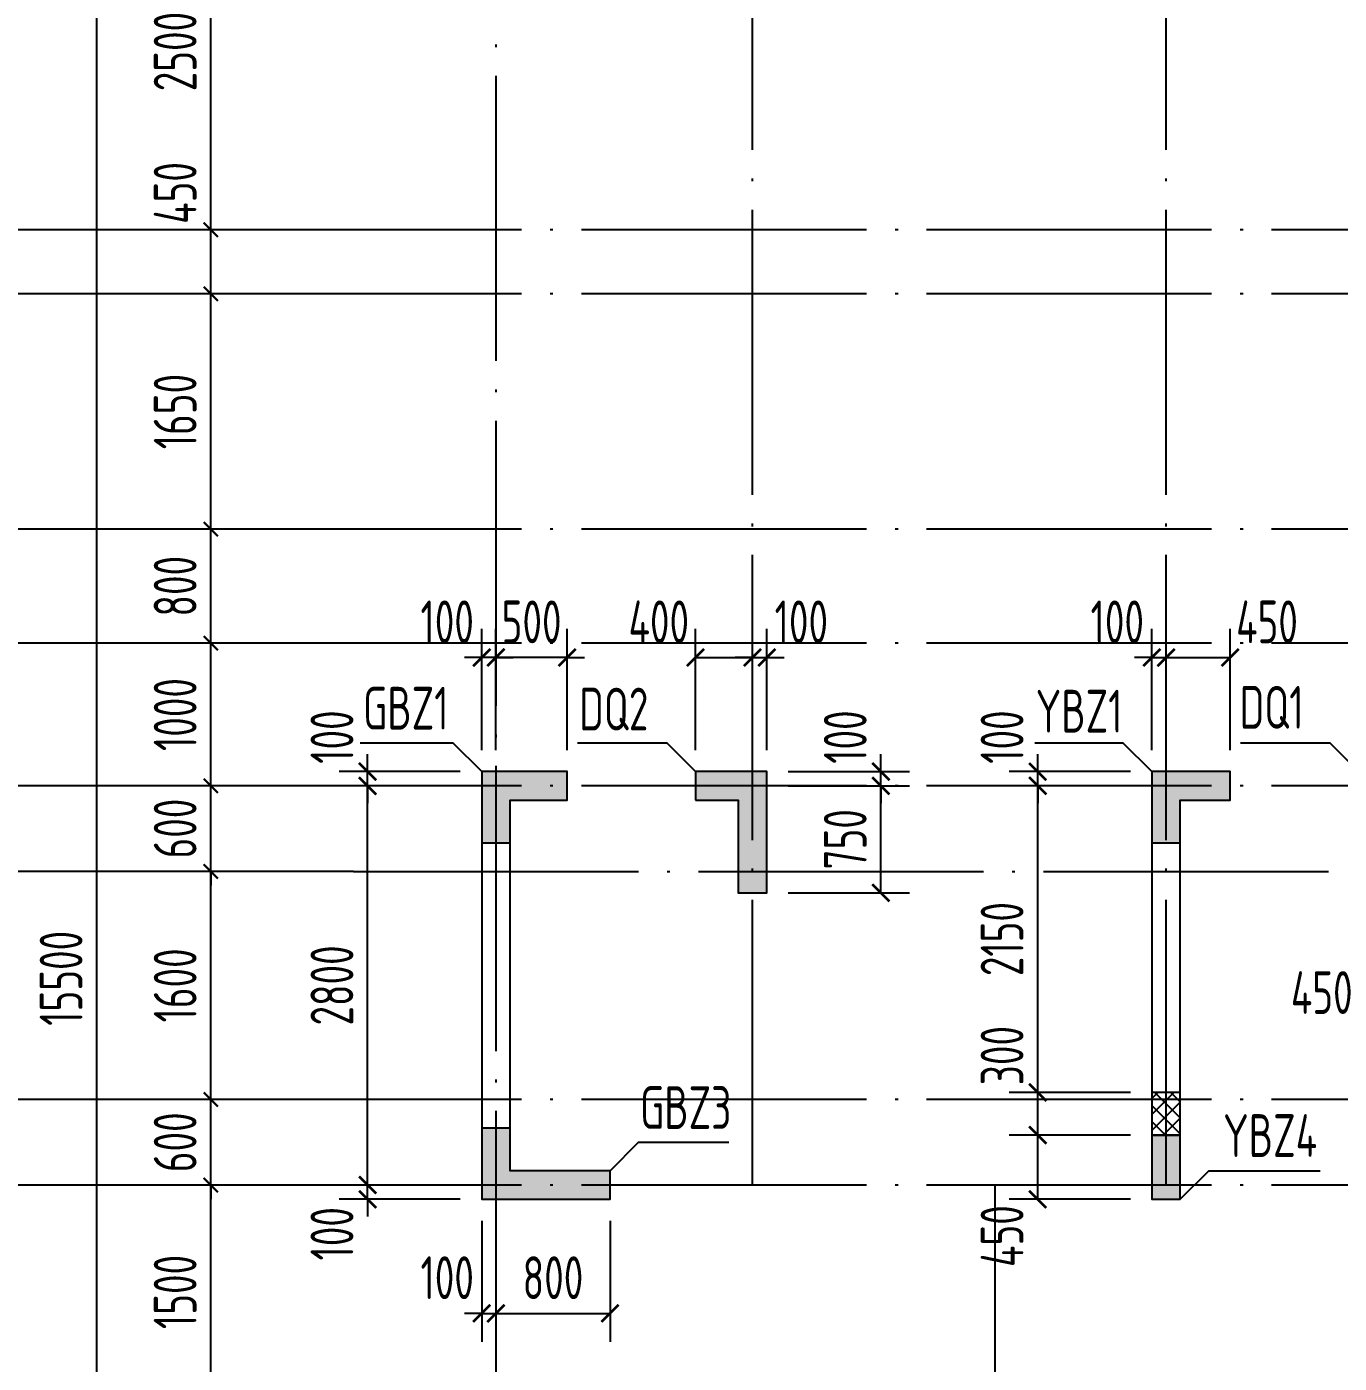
# Model space of a CAD drawing. Extents: x -1058961 to 23600, y -449123 to 2751847.
# Drawn here: x -448252 to -439046, y -44479 to -35105 of the extents above; entities that cross this region are included whole.
import ezdxf
from ezdxf.enums import TextEntityAlignment as Align

# ---------------------------------------------------------------- set-up
doc = ezdxf.new("R2010")
doc.units = 0
doc.header["$LTSCALE"] = 1000
doc.linetypes.add('DOTE', pattern=[2.42, 2, -0.2, 0.02, -0.2])
doc.layers.get('0').update_dxf_attribs({"linetype": 'CONTINUOUS'})
doc.layers.get('DEFPOINTS').update_dxf_attribs({"linetype": 'CONTINUOUS'})
for name, color, linetype in [('0z-约束构件', 1, 'CONTINUOUS'), ('A-AXIS', 1, 'CONTINUOUS'), ('A-DOTE', 10, 'DOTE'), ('S-Q墙实线', 6, 'CONTINUOUS'), ('S-Q墙标注', 3, 'CONTINUOUS'), ('S-X详图填充', 252, 'CONTINUOUS'), ('S-X详图实线', 4, 'CONTINUOUS'), ('S-Y一般标注', 3, 'CONTINUOUS'), ('S-Z柱编号', 6, 'CONTINUOUS')]:
    doc.layers.add(name, color=color, linetype=linetype)
doc.layers.add('配箍校核', color=34, linetype='CONTINUOUS', plot=False)
doc.styles.add('TSSD_DIMENSION', font='Tssdeng.shx', dxfattribs={"width": 0.7, "bigfont": 'tssdchn.shx'})
doc.styles.add('TSSD_REIN', font='tssdeng.shx', dxfattribs={"width": 0.7, "height": 300, "bigfont": 'tssdchn.shx'})
doc.styles.add('结构文字', font='zstxt.shx', dxfattribs={"width": 0.7, "bigfont": 'zshz.shx'})
doc.dimstyles.new('STRUCK', dxfattribs={"dimtxt": 400, "dimasz": 121, "dimexe": 200, "dimexo": 150, "dimgap": 115, "dimtad": 1, "dimdec": 0, "dimdsep": 46, "dimtxsty": '结构文字', "dimblk": 'ARCHTICK', "dimcen": 400, "dimclrd": 3, "dimclre": 3, "dimclrt": 7, "dimadec": 0, "dimazin": 0, "dimtfac": 1, "dimtdec": 0, "dimtix": 1, "dimtmove": 2, "dimatfit": 3, "dimldrblk": '_DIMX', "dimfxl": 0, "dimtolj": 1, "dimtzin": 0, "dimarcsym": 0})
doc.dimstyles.new('TSSD_100_100', dxfattribs={"dimtxt": 300, "dimasz": 100, "dimexe": 100, "dimexo": 250, "dimgap": 100, "dimtad": 1, "dimdec": 0, "dimzin": 0, "dimdsep": 46, "dimtxsty": 'TSSD_DIMENSION', "dimblk": 'ARCHTICK', "dimcen": 0, "dimdle": 100, "dimclrt": 7, "dimadec": 0, "dimazin": 0, "dimtfac": 1, "dimtdec": 0, "dimtix": 1, "dimtmove": 2, "dimatfit": 3, "dimldrblk": 'ARCHTICK', "dimfxl": 0, "dimtolj": 1, "dimtzin": 0, "dimarcsym": 0})

# ---------------------------------------------------------------- blocks, each defined once
blk = doc.blocks.new('_ArchTick')
at = {"color": 0, "linetype": 'ByBlock', "const_width": 0.15}
blk.add_lwpolyline([(-0.5, -0.5), (0.5, 0.5)], dxfattribs=at)
blk = doc.blocks.new('*D3149')
at = {"layer": 'DEFPOINTS', "color": 0}
for p in [(2600, 10900), (3600, 10900), (3600, 9400)]:
    blk.add_point(p, dxfattribs=at)
at = {"layer": 'S-Y一般标注', "color": 0, "lineweight": -2}
for p, q in [((2600, 9300), (2600, 11000)), ((3350, 10900), (2500, 10900)), ((3350, 9400), (2500, 9400))]:
    blk.add_line(p, q, dxfattribs=at)
at = {"layer": 'S-Y一般标注', "color": 0, "lineweight": -2, "xscale": 100, "yscale": 100, "zscale": 100}
for p, rotation in [((2600, 10900), 90), ((2600, 9400), 270)]:
    blk.add_blockref('_ArchTick', p, dxfattribs=dict(at, rotation=rotation))
at = {"layer": 'S-Y一般标注', "color": 7, "insert": (2350, 10150), "char_height": 300, "attachment_point": 5, "rotation": 90, "style": 'TSSD_DIMENSION'}
blk.add_mtext('\\A1;1500', dxfattribs=at)
blk = doc.blocks.new('*D3150')
at = {"layer": 'DEFPOINTS', "color": 0}
for p in [(2600, 11500), (3600, 11500), (3600, 10900)]:
    blk.add_point(p, dxfattribs=at)
at = {"layer": 'S-Y一般标注', "color": 0, "lineweight": -2}
for p, q in [((2600, 11500), (2600, 11600)), ((3350, 11500), (2500, 11500)), ((2600, 10900), (2600, 11500)), ((3350, 10900), (2500, 10900)), ((2600, 10900), (2600, 10800))]:
    blk.add_line(p, q, dxfattribs=at)
at = {"layer": 'S-Y一般标注', "color": 0, "lineweight": -2, "xscale": 100, "yscale": 100, "zscale": 100}
for p, rotation in [((2600, 11500), 270), ((2600, 10900), 90)]:
    blk.add_blockref('_ArchTick', p, dxfattribs=dict(at, rotation=rotation))
at = {"layer": 'S-Y一般标注', "color": 7, "insert": (2350, 11200), "char_height": 300, "attachment_point": 5, "rotation": 90, "style": 'TSSD_DIMENSION'}
blk.add_mtext('\\A1;600', dxfattribs=at)
blk = doc.blocks.new('*D3151')
at = {"layer": 'DEFPOINTS', "color": 0}
for p in [(2600, 13100.3), (3600, 13100.3), (3600, 11500)]:
    blk.add_point(p, dxfattribs=at)
at = {"layer": 'S-Y一般标注', "color": 0, "lineweight": -2}
for p, q in [((2600, 11400), (2600, 13200.3)), ((3350, 13100.3), (2500, 13100.3)), ((3350, 11500), (2500, 11500))]:
    blk.add_line(p, q, dxfattribs=at)
at = {"layer": 'S-Y一般标注', "color": 0, "lineweight": -2, "xscale": 100, "yscale": 100, "zscale": 100}
for p, rotation in [((2600, 13100.3), 90), ((2600, 11500), 270)]:
    blk.add_blockref('_ArchTick', p, dxfattribs=dict(at, rotation=rotation))
at = {"layer": 'S-Y一般标注', "color": 7, "insert": (2350, 12300.2), "char_height": 300, "attachment_point": 5, "rotation": 90, "style": 'TSSD_DIMENSION'}
blk.add_mtext('\\A1;1600', dxfattribs=at)
blk = doc.blocks.new('*D3152')
at = {"layer": 'DEFPOINTS', "color": 0}
for p in [(2600, 13700), (3600, 13700), (3600, 13100.3)]:
    blk.add_point(p, dxfattribs=at)
at = {"layer": 'S-Y一般标注', "color": 0, "lineweight": -2}
for p, q in [((2600, 13700), (2600, 13800)), ((3350, 13700), (2500, 13700)), ((2600, 13100.3), (2600, 13700)), ((3350, 13100.3), (2500, 13100.3)), ((2600, 13100.3), (2600, 13000.3))]:
    blk.add_line(p, q, dxfattribs=at)
at = {"layer": 'S-Y一般标注', "color": 0, "lineweight": -2, "xscale": 100, "yscale": 100, "zscale": 100}
for p, rotation in [((2600, 13700), 270), ((2600, 13100.3), 90)]:
    blk.add_blockref('_ArchTick', p, dxfattribs=dict(at, rotation=rotation))
at = {"layer": 'S-Y一般标注', "color": 7, "insert": (2350, 13400.2), "char_height": 300, "attachment_point": 5, "rotation": 90, "style": 'TSSD_DIMENSION'}
blk.add_mtext('\\A1;600', dxfattribs=at)
blk = doc.blocks.new('*D3153')
at = {"layer": 'DEFPOINTS', "color": 0}
for p in [(2600, 14700), (3600, 14700), (3600, 13700)]:
    blk.add_point(p, dxfattribs=at)
at = {"layer": 'S-Y一般标注', "color": 0, "lineweight": -2}
for p, q in [((2600, 13600), (2600, 14800)), ((3350, 14700), (2500, 14700)), ((3350, 13700), (2500, 13700))]:
    blk.add_line(p, q, dxfattribs=at)
at = {"layer": 'S-Y一般标注', "color": 0, "lineweight": -2, "xscale": 100, "yscale": 100, "zscale": 100}
for p, rotation in [((2600, 14700), 90), ((2600, 13700), 270)]:
    blk.add_blockref('_ArchTick', p, dxfattribs=dict(at, rotation=rotation))
at = {"layer": 'S-Y一般标注', "color": 7, "insert": (2350, 14200), "char_height": 300, "attachment_point": 5, "rotation": 90, "style": 'TSSD_DIMENSION'}
blk.add_mtext('\\A1;1000', dxfattribs=at)
blk = doc.blocks.new('*D3154')
at = {"layer": 'DEFPOINTS', "color": 0}
for p in [(1800, 20100), (3600, 20100), (3600, 4600)]:
    blk.add_point(p, dxfattribs=at)
at = {"layer": 'S-Y一般标注', "color": 0, "lineweight": -2}
for p, q in [((1800, 4500), (1800, 20200)), ((3350, 20100), (1700, 20100)), ((3350, 4600), (1700, 4600))]:
    blk.add_line(p, q, dxfattribs=at)
at = {"layer": 'S-Y一般标注', "color": 0, "lineweight": -2, "xscale": 100, "yscale": 100, "zscale": 100}
for p, rotation in [((1800, 20100), 90), ((1800, 4600), 270)]:
    blk.add_blockref('_ArchTick', p, dxfattribs=dict(at, rotation=rotation))
at = {"layer": 'S-Y一般标注', "color": 7, "insert": (1550, 12350), "char_height": 300, "attachment_point": 5, "rotation": 90, "style": 'TSSD_DIMENSION'}
blk.add_mtext('\\A1;15500', dxfattribs=at)
blk = doc.blocks.new('*D3155')
at = {"layer": 'DEFPOINTS', "color": 0}
for p in [(2600, 15500), (3600, 15500), (3600, 14700)]:
    blk.add_point(p, dxfattribs=at)
at = {"layer": 'S-Y一般标注', "color": 0, "lineweight": -2}
for p, q in [((2600, 14600), (2600, 15600)), ((3350, 15500), (2500, 15500)), ((3350, 14700), (2500, 14700))]:
    blk.add_line(p, q, dxfattribs=at)
at = {"layer": 'S-Y一般标注', "color": 0, "lineweight": -2, "xscale": 100, "yscale": 100, "zscale": 100}
for p, rotation in [((2600, 15500), 90), ((2600, 14700), 270)]:
    blk.add_blockref('_ArchTick', p, dxfattribs=dict(at, rotation=rotation))
at = {"layer": 'S-Y一般标注', "color": 7, "insert": (2350, 15100), "char_height": 300, "attachment_point": 5, "rotation": 90, "style": 'TSSD_DIMENSION'}
blk.add_mtext('\\A1;800', dxfattribs=at)
blk = doc.blocks.new('*D3156')
at = {"layer": 'DEFPOINTS', "color": 0}
for p in [(2600, 17600), (3600, 17600), (3600, 17150)]:
    blk.add_point(p, dxfattribs=at)
at = {"layer": 'S-Y一般标注', "color": 0, "lineweight": -2}
for p, q in [((2600, 17050), (2600, 17700)), ((3350, 17600), (2500, 17600)), ((3350, 17150), (2500, 17150))]:
    blk.add_line(p, q, dxfattribs=at)
at = {"layer": 'S-Y一般标注', "color": 0, "lineweight": -2, "xscale": 100, "yscale": 100, "zscale": 100}
for p, rotation in [((2600, 17600), 90), ((2600, 17150), 270)]:
    blk.add_blockref('_ArchTick', p, dxfattribs=dict(at, rotation=rotation))
at = {"layer": 'S-Y一般标注', "color": 7, "insert": (2350, 17858.1), "char_height": 300, "attachment_point": 5, "rotation": 90, "style": 'TSSD_DIMENSION'}
blk.add_mtext('\\A1;450', dxfattribs=at)
blk = doc.blocks.new('*D3157')
at = {"layer": 'DEFPOINTS', "color": 0}
for p in [(2600, 20100), (3600, 20100), (3600, 17600)]:
    blk.add_point(p, dxfattribs=at)
at = {"layer": 'S-Y一般标注', "color": 0, "lineweight": -2}
for p, q in [((2600, 17500), (2600, 20200)), ((3350, 20100), (2500, 20100)), ((3350, 17600), (2500, 17600))]:
    blk.add_line(p, q, dxfattribs=at)
at = {"layer": 'S-Y一般标注', "color": 0, "lineweight": -2, "xscale": 100, "yscale": 100, "zscale": 100}
for p, rotation in [((2600, 20100), 90), ((2600, 17600), 270)]:
    blk.add_blockref('_ArchTick', p, dxfattribs=dict(at, rotation=rotation))
at = {"layer": 'S-Y一般标注', "color": 7, "insert": (2350, 18850), "char_height": 300, "attachment_point": 5, "rotation": 90, "style": 'TSSD_DIMENSION'}
blk.add_mtext('\\A1;2500', dxfattribs=at)
blk = doc.blocks.new('*D3194')
at = {"layer": 'DEFPOINTS', "color": 0}
for p in [(2600, 17150), (3600, 17150), (3600, 15500)]:
    blk.add_point(p, dxfattribs=at)
at = {"layer": 'S-Y一般标注', "color": 0, "lineweight": -2}
for p, q in [((2600, 15400), (2600, 17250)), ((3350, 17150), (2500, 17150)), ((3350, 15500), (2500, 15500))]:
    blk.add_line(p, q, dxfattribs=at)
at = {"layer": 'S-Y一般标注', "color": 0, "lineweight": -2, "xscale": 100, "yscale": 100, "zscale": 100}
for p, rotation in [((2600, 17150), 90), ((2600, 15500), 270)]:
    blk.add_blockref('_ArchTick', p, dxfattribs=dict(at, rotation=rotation))
at = {"layer": 'S-Y一般标注', "color": 7, "insert": (2350, 16325), "char_height": 300, "attachment_point": 5, "rotation": 90, "style": 'TSSD_DIMENSION'}
blk.add_mtext('\\A1;1650', dxfattribs=at)
blk = doc.blocks.new('20210730.00595579')
at = {"layer": '0z-约束构件'}
h = blk.add_hatch(dxfattribs=at)
h.set_pattern_fill('ANSI37', color=256, scale=25, style=0)
h.set_pattern_definition([(45, (86194.76, -600656.97), (-56.126601, 56.126601), []), (135, (86194.76, -600656.97), (-56.126601, -56.126601), [])])
h.paths.add_polyline_path([(-29935.3, -181459.2), (-29935.3, -181159.2), (-29735.3, -181159.2), (-29735.3, -181459.2)])
blk.add_lwpolyline([(-29935.3, -181459.2), (-29735.3, -181459.2), (-29735.3, -181159.2), (-29935.3, -181159.2)], close=True, dxfattribs=at)
blk = doc.blocks.new('*D413')
at = {"layer": 'DEFPOINTS', "color": 0}
for p in [(-445860.9, -43228.9), (-445060.9, -43228.9), (-445060.9, -43328.9)]:
    blk.add_point(p, dxfattribs=at)
at = {"layer": 'S-Q墙标注', "color": 3, "lineweight": -2}
for p, q in [((-445860.9, -43228.9), (-445860.9, -43107.9)), ((-445210.9, -43228.9), (-446060.9, -43228.9)), ((-445860.9, -43328.9), (-445860.9, -43228.9)), ((-445210.9, -43328.9), (-446060.9, -43328.9)), ((-445860.9, -43328.9), (-445860.9, -43449.9))]:
    blk.add_line(p, q, dxfattribs=at)
at = {"layer": 'S-Q墙标注', "color": 3, "lineweight": -2, "xscale": 121, "yscale": 121, "zscale": 121}
for p, rotation in [((-445860.9, -43228.9), 270), ((-445860.9, -43328.9), 90)]:
    blk.add_blockref('_ArchTick', p, dxfattribs=dict(at, rotation=rotation))
at = {"layer": 'S-Q墙标注', "color": 7, "insert": (-446110.9, -43570.8), "char_height": 300, "attachment_point": 5, "rotation": 90, "style": 'TSSD_REIN'}
blk.add_mtext('\\A1;100', dxfattribs=at)
blk = doc.blocks.new('_DIMX')
blk.add_line((-150, 0), (150, 0))
at = {"const_width": 50}
blk.add_lwpolyline([(-70, -70), (70, 70)], dxfattribs=at)
blk = doc.blocks.new('*D414')
at = {"layer": 'DEFPOINTS', "color": 0}
for p in [(-445860.9, -40428.9), (-445060.9, -40428.9), (-445060.9, -43228.9)]:
    blk.add_point(p, dxfattribs=at)
at = {"layer": 'S-Q墙标注', "color": 3, "lineweight": -2}
for p, q in [((-445210.9, -40428.9), (-446060.9, -40428.9)), ((-445860.9, -43228.9), (-445860.9, -40428.9)), ((-445210.9, -43228.9), (-446060.9, -43228.9))]:
    blk.add_line(p, q, dxfattribs=at)
at = {"layer": 'S-Q墙标注', "color": 3, "lineweight": -2, "xscale": 121, "yscale": 121, "zscale": 121}
for p, rotation in [((-445860.9, -40428.9), 90), ((-445860.9, -43228.9), 270)]:
    blk.add_blockref('_ArchTick', p, dxfattribs=dict(at, rotation=rotation))
at = {"layer": 'S-Q墙标注', "color": 7, "insert": (-446110.9, -41828.9), "char_height": 300, "attachment_point": 5, "rotation": 90, "style": 'TSSD_REIN'}
blk.add_mtext('\\A1;2800', dxfattribs=at)
blk = doc.blocks.new('*D415')
at = {"layer": 'DEFPOINTS', "color": 0}
for p in [(-445860.9, -40328.9), (-445060.9, -40328.9), (-445060.9, -40428.9)]:
    blk.add_point(p, dxfattribs=at)
at = {"layer": 'S-Q墙标注', "color": 3, "lineweight": -2}
for p, q in [((-445860.9, -40328.9), (-445860.9, -40207.9)), ((-445210.9, -40328.9), (-446060.9, -40328.9)), ((-445860.9, -40428.9), (-445860.9, -40328.9)), ((-445210.9, -40428.9), (-446060.9, -40428.9)), ((-445860.9, -40428.9), (-445860.9, -40549.9))]:
    blk.add_line(p, q, dxfattribs=at)
at = {"layer": 'S-Q墙标注', "color": 3, "lineweight": -2, "xscale": 121, "yscale": 121, "zscale": 121}
for p, rotation in [((-445860.9, -40328.9), 270), ((-445860.9, -40428.9), 90)]:
    blk.add_blockref('_ArchTick', p, dxfattribs=dict(at, rotation=rotation))
at = {"layer": 'S-Q墙标注', "color": 7, "insert": (-446110.9, -40087), "char_height": 300, "attachment_point": 5, "rotation": 90, "style": 'TSSD_REIN'}
blk.add_mtext('\\A1;100', dxfattribs=at)
blk = doc.blocks.new('*D416')
at = {"layer": 'DEFPOINTS', "color": 0}
for p in [(-445060.9, -43328.9), (-444960.9, -43328.9), (-444960.9, -44128.9)]:
    blk.add_point(p, dxfattribs=at)
at = {"layer": 'S-Q墙标注', "color": 3, "lineweight": -2}
for p, q in [((-445060.9, -43478.9), (-445060.9, -44328.9)), ((-444960.9, -43478.9), (-444960.9, -44328.9)), ((-445060.9, -44128.9), (-445181.9, -44128.9)), ((-445060.9, -44128.9), (-444960.9, -44128.9)), ((-444960.9, -44128.9), (-444839.9, -44128.9))]:
    blk.add_line(p, q, dxfattribs=at)
at = {"layer": 'S-Q墙标注', "color": 3, "lineweight": -2, "xscale": 121, "yscale": 121, "zscale": 121}
blk.add_blockref('_ArchTick', (-445060.9, -44128.9), dxfattribs=at)
at = {"layer": 'S-Q墙标注', "color": 3, "lineweight": -2, "xscale": 121, "yscale": 121, "zscale": 121, "rotation": 180}
blk.add_blockref('_ArchTick', (-444960.9, -44128.9), dxfattribs=at)
at = {"layer": 'S-Q墙标注', "color": 7, "insert": (-445302.8, -43878.9), "char_height": 300, "attachment_point": 5, "style": 'TSSD_REIN'}
blk.add_mtext('\\A1;100', dxfattribs=at)
blk = doc.blocks.new('*D417')
at = {"layer": 'DEFPOINTS', "color": 0}
for p in [(-444960.9, -43328.9), (-444160.9, -43328.9), (-444160.9, -44128.9)]:
    blk.add_point(p, dxfattribs=at)
at = {"layer": 'S-Q墙标注', "color": 3, "lineweight": -2}
for p, q in [((-444960.9, -43478.9), (-444960.9, -44328.9)), ((-444160.9, -43478.9), (-444160.9, -44328.9)), ((-444960.9, -44128.9), (-444160.9, -44128.9))]:
    blk.add_line(p, q, dxfattribs=at)
at = {"layer": 'S-Q墙标注', "color": 3, "lineweight": -2, "xscale": 121, "yscale": 121, "zscale": 121, "rotation": 180}
blk.add_blockref('_ArchTick', (-444960.9, -44128.9), dxfattribs=at)
at = {"layer": 'S-Q墙标注', "color": 3, "lineweight": -2, "xscale": 121, "yscale": 121, "zscale": 121}
blk.add_blockref('_ArchTick', (-444160.9, -44128.9), dxfattribs=at)
at = {"layer": 'S-Q墙标注', "color": 7, "insert": (-444560.9, -43878.9), "char_height": 300, "attachment_point": 5, "style": 'TSSD_REIN'}
blk.add_mtext('\\A1;800', dxfattribs=at)
blk = doc.blocks.new('*D420')
at = {"layer": 'DEFPOINTS', "color": 0}
for p in [(-444960.9, -39528.9), (-444960.9, -40328.9), (-444460.9, -40328.9)]:
    blk.add_point(p, dxfattribs=at)
at = {"layer": 'S-Q墙标注', "color": 3, "lineweight": -2}
for p, q in [((-444960.9, -40178.9), (-444960.9, -39328.9)), ((-444460.9, -40178.9), (-444460.9, -39328.9)), ((-444960.9, -39528.9), (-445081.9, -39528.9)), ((-444460.9, -39528.9), (-444960.9, -39528.9)), ((-444460.9, -39528.9), (-444339.9, -39528.9))]:
    blk.add_line(p, q, dxfattribs=at)
at = {"layer": 'S-Q墙标注', "color": 3, "lineweight": -2, "xscale": 121, "yscale": 121, "zscale": 121}
blk.add_blockref('_ArchTick', (-444960.9, -39528.9), dxfattribs=at)
at = {"layer": 'S-Q墙标注', "color": 3, "lineweight": -2, "xscale": 121, "yscale": 121, "zscale": 121, "rotation": 180}
blk.add_blockref('_ArchTick', (-444460.9, -39528.9), dxfattribs=at)
at = {"layer": 'S-Q墙标注', "color": 7, "insert": (-444710.9, -39278.9), "char_height": 300, "attachment_point": 5, "style": 'TSSD_REIN'}
blk.add_mtext('\\A1;500', dxfattribs=at)
blk = doc.blocks.new('*D421')
at = {"layer": 'DEFPOINTS', "color": 0}
for p in [(-445060.9, -39528.9), (-445060.9, -40328.9), (-444960.9, -40328.9)]:
    blk.add_point(p, dxfattribs=at)
at = {"layer": 'S-Q墙标注', "color": 3, "lineweight": -2}
for p, q in [((-445060.9, -40178.9), (-445060.9, -39328.9)), ((-444960.9, -40178.9), (-444960.9, -39328.9)), ((-445060.9, -39528.9), (-445181.9, -39528.9)), ((-444960.9, -39528.9), (-445060.9, -39528.9)), ((-444960.9, -39528.9), (-444839.9, -39528.9))]:
    blk.add_line(p, q, dxfattribs=at)
at = {"layer": 'S-Q墙标注', "color": 3, "lineweight": -2, "xscale": 121, "yscale": 121, "zscale": 121}
blk.add_blockref('_ArchTick', (-445060.9, -39528.9), dxfattribs=at)
at = {"layer": 'S-Q墙标注', "color": 3, "lineweight": -2, "xscale": 121, "yscale": 121, "zscale": 121, "rotation": 180}
blk.add_blockref('_ArchTick', (-444960.9, -39528.9), dxfattribs=at)
at = {"layer": 'S-Q墙标注', "color": 7, "insert": (-445302.8, -39278.9), "char_height": 300, "attachment_point": 5, "style": 'TSSD_REIN'}
blk.add_mtext('\\A1;100', dxfattribs=at)
blk = doc.blocks.new('*D432')
at = {"layer": 'DEFPOINTS', "color": 0}
for p in [(-443060.9, -40428.9), (-442260.9, -40428.9), (-443060.9, -41178.9)]:
    blk.add_point(p, dxfattribs=at)
at = {"layer": 'S-Q墙标注', "color": 3, "lineweight": -2}
for p, q in [((-442910.9, -40428.9), (-442060.9, -40428.9)), ((-442260.9, -41178.9), (-442260.9, -40428.9)), ((-442910.9, -41178.9), (-442060.9, -41178.9))]:
    blk.add_line(p, q, dxfattribs=at)
at = {"layer": 'S-Q墙标注', "color": 3, "lineweight": -2, "xscale": 121, "yscale": 121, "zscale": 121}
for p, rotation in [((-442260.9, -40428.9), 90), ((-442260.9, -41178.9), 270)]:
    blk.add_blockref('_ArchTick', p, dxfattribs=dict(at, rotation=rotation))
at = {"layer": 'S-Q墙标注', "color": 7, "insert": (-442510.9, -40803.9), "char_height": 300, "attachment_point": 5, "rotation": 90, "style": 'TSSD_REIN'}
blk.add_mtext('\\A1;750', dxfattribs=at)
blk = doc.blocks.new('*D433')
at = {"layer": 'DEFPOINTS', "color": 0}
for p in [(-443060.9, -40328.9), (-442260.9, -40328.9), (-443060.9, -40428.9)]:
    blk.add_point(p, dxfattribs=at)
at = {"layer": 'S-Q墙标注', "color": 3, "lineweight": -2}
for p, q in [((-442260.9, -40328.9), (-442260.9, -40207.9)), ((-442910.9, -40328.9), (-442060.9, -40328.9)), ((-442260.9, -40428.9), (-442260.9, -40328.9)), ((-442910.9, -40428.9), (-442060.9, -40428.9)), ((-442260.9, -40428.9), (-442260.9, -40549.9))]:
    blk.add_line(p, q, dxfattribs=at)
at = {"layer": 'S-Q墙标注', "color": 3, "lineweight": -2, "xscale": 121, "yscale": 121, "zscale": 121}
for p, rotation in [((-442260.9, -40328.9), 270), ((-442260.9, -40428.9), 90)]:
    blk.add_blockref('_ArchTick', p, dxfattribs=dict(at, rotation=rotation))
at = {"layer": 'S-Q墙标注', "color": 7, "insert": (-442510.9, -40087), "char_height": 300, "attachment_point": 5, "rotation": 90, "style": 'TSSD_REIN'}
blk.add_mtext('\\A1;100', dxfattribs=at)
blk = doc.blocks.new('*D434')
at = {"layer": 'DEFPOINTS', "color": 0}
for p in [(-443160.9, -39528.9), (-443560.8, -40328.9), (-443160.9, -40328.9)]:
    blk.add_point(p, dxfattribs=at)
at = {"layer": 'S-Q墙标注', "color": 3, "lineweight": -2}
for p, q in [((-443560.8, -40178.9), (-443560.8, -39328.9)), ((-443160.9, -40178.9), (-443160.9, -39328.9)), ((-443560.8, -39528.9), (-443160.9, -39528.9))]:
    blk.add_line(p, q, dxfattribs=at)
at = {"layer": 'S-Q墙标注', "color": 3, "lineweight": -2, "xscale": 121, "yscale": 121, "zscale": 121, "rotation": 180}
blk.add_blockref('_ArchTick', (-443560.8, -39528.9), dxfattribs=at)
at = {"layer": 'S-Q墙标注', "color": 3, "lineweight": -2, "xscale": 121, "yscale": 121, "zscale": 121}
blk.add_blockref('_ArchTick', (-443160.9, -39528.9), dxfattribs=at)
at = {"layer": 'S-Q墙标注', "color": 7, "insert": (-443818.8, -39278.9), "char_height": 300, "attachment_point": 5, "style": 'TSSD_REIN'}
blk.add_mtext('\\A1;400', dxfattribs=at)
blk = doc.blocks.new('*D435')
at = {"layer": 'DEFPOINTS', "color": 0}
for p in [(-443060.9, -39528.9), (-443160.9, -40328.9), (-443060.9, -40328.9)]:
    blk.add_point(p, dxfattribs=at)
at = {"layer": 'S-Q墙标注', "color": 3, "lineweight": -2}
for p, q in [((-443160.9, -40178.9), (-443160.9, -39328.9)), ((-443060.9, -40178.9), (-443060.9, -39328.9)), ((-443160.9, -39528.9), (-443281.9, -39528.9)), ((-443160.9, -39528.9), (-443060.9, -39528.9)), ((-443060.9, -39528.9), (-442939.9, -39528.9))]:
    blk.add_line(p, q, dxfattribs=at)
at = {"layer": 'S-Q墙标注', "color": 3, "lineweight": -2, "xscale": 121, "yscale": 121, "zscale": 121}
blk.add_blockref('_ArchTick', (-443160.9, -39528.9), dxfattribs=at)
at = {"layer": 'S-Q墙标注', "color": 3, "lineweight": -2, "xscale": 121, "yscale": 121, "zscale": 121, "rotation": 180}
blk.add_blockref('_ArchTick', (-443060.9, -39528.9), dxfattribs=at)
at = {"layer": 'S-Q墙标注', "color": 7, "insert": (-442818.9, -39278.9), "char_height": 300, "attachment_point": 5, "style": 'TSSD_REIN'}
blk.add_mtext('\\A1;100', dxfattribs=at)
blk = doc.blocks.new('*D436')
at = {"layer": 'DEFPOINTS', "color": 0}
for p in [(-441160.9, -42878.9), (-440360.9, -42878.9), (-440360.9, -43328.9)]:
    blk.add_point(p, dxfattribs=at)
at = {"layer": 'S-Q墙标注', "color": 3, "lineweight": -2}
for p, q in [((-440510.9, -42878.9), (-441360.9, -42878.9)), ((-441160.9, -43328.9), (-441160.9, -42878.9)), ((-440510.9, -43328.9), (-441360.9, -43328.9))]:
    blk.add_line(p, q, dxfattribs=at)
at = {"layer": 'S-Q墙标注', "color": 3, "lineweight": -2, "xscale": 121, "yscale": 121, "zscale": 121}
for p, rotation in [((-441160.9, -42878.9), 90), ((-441160.9, -43328.9), 270)]:
    blk.add_blockref('_ArchTick', p, dxfattribs=dict(at, rotation=rotation))
at = {"layer": 'S-Q墙标注', "color": 7, "insert": (-441410.9, -43587), "char_height": 300, "attachment_point": 5, "rotation": 90, "style": 'TSSD_REIN'}
blk.add_mtext('\\A1;450', dxfattribs=at)
blk = doc.blocks.new('*D437')
at = {"layer": 'DEFPOINTS', "color": 0}
for p in [(-441160.9, -40328.9), (-440360.9, -40328.9), (-440360.9, -40428.9)]:
    blk.add_point(p, dxfattribs=at)
at = {"layer": 'S-Q墙标注', "color": 3, "lineweight": -2}
for p, q in [((-441160.9, -40328.9), (-441160.9, -40207.9)), ((-440510.9, -40328.9), (-441360.9, -40328.9)), ((-441160.9, -40428.9), (-441160.9, -40328.9)), ((-440510.9, -40428.9), (-441360.9, -40428.9)), ((-441160.9, -40428.9), (-441160.9, -40549.9))]:
    blk.add_line(p, q, dxfattribs=at)
at = {"layer": 'S-Q墙标注', "color": 3, "lineweight": -2, "xscale": 121, "yscale": 121, "zscale": 121}
for p, rotation in [((-441160.9, -40328.9), 270), ((-441160.9, -40428.9), 90)]:
    blk.add_blockref('_ArchTick', p, dxfattribs=dict(at, rotation=rotation))
at = {"layer": 'S-Q墙标注', "color": 7, "insert": (-441410.9, -40087), "char_height": 300, "attachment_point": 5, "rotation": 90, "style": 'TSSD_REIN'}
blk.add_mtext('\\A1;100', dxfattribs=at)
blk = doc.blocks.new('*D438')
at = {"layer": 'DEFPOINTS', "color": 0}
for p in [(-440260.9, -39528.9), (-440360.9, -40328.9), (-440260.9, -40328.9)]:
    blk.add_point(p, dxfattribs=at)
at = {"layer": 'S-Q墙标注', "color": 3, "lineweight": -2}
for p, q in [((-440360.9, -40178.9), (-440360.9, -39328.9)), ((-440260.9, -40178.9), (-440260.9, -39328.9)), ((-440360.9, -39528.9), (-440481.9, -39528.9)), ((-440360.9, -39528.9), (-440260.9, -39528.9)), ((-440260.9, -39528.9), (-440139.9, -39528.9))]:
    blk.add_line(p, q, dxfattribs=at)
at = {"layer": 'S-Q墙标注', "color": 3, "lineweight": -2, "xscale": 121, "yscale": 121, "zscale": 121}
blk.add_blockref('_ArchTick', (-440360.9, -39528.9), dxfattribs=at)
at = {"layer": 'S-Q墙标注', "color": 3, "lineweight": -2, "xscale": 121, "yscale": 121, "zscale": 121, "rotation": 180}
blk.add_blockref('_ArchTick', (-440260.9, -39528.9), dxfattribs=at)
at = {"layer": 'S-Q墙标注', "color": 7, "insert": (-440602.8, -39278.9), "char_height": 300, "attachment_point": 5, "style": 'TSSD_REIN'}
blk.add_mtext('\\A1;100', dxfattribs=at)
blk = doc.blocks.new('*D439')
at = {"layer": 'DEFPOINTS', "color": 0}
for p in [(-439810.9, -39528.9), (-440260.9, -40328.9), (-439810.9, -40328.9)]:
    blk.add_point(p, dxfattribs=at)
at = {"layer": 'S-Q墙标注', "color": 3, "lineweight": -2}
for p, q in [((-440260.9, -40178.9), (-440260.9, -39328.9)), ((-439810.9, -40178.9), (-439810.9, -39328.9)), ((-440260.9, -39528.9), (-439810.9, -39528.9))]:
    blk.add_line(p, q, dxfattribs=at)
at = {"layer": 'S-Q墙标注', "color": 3, "lineweight": -2, "xscale": 121, "yscale": 121, "zscale": 121, "rotation": 180}
blk.add_blockref('_ArchTick', (-440260.9, -39528.9), dxfattribs=at)
at = {"layer": 'S-Q墙标注', "color": 3, "lineweight": -2, "xscale": 121, "yscale": 121, "zscale": 121}
blk.add_blockref('_ArchTick', (-439810.9, -39528.9), dxfattribs=at)
at = {"layer": 'S-Q墙标注', "color": 7, "insert": (-439552.8, -39278.9), "char_height": 300, "attachment_point": 5, "style": 'TSSD_REIN'}
blk.add_mtext('\\A1;450', dxfattribs=at)
blk = doc.blocks.new('*D442')
at = {"layer": 'DEFPOINTS', "color": 0}
for p in [(-438910.8, -41328.9), (-438460.9, -41328.9), (-438460.9, -42128.9)]:
    blk.add_point(p, dxfattribs=at)
at = {"layer": 'S-Q墙标注', "color": 3, "lineweight": -2}
for p, q in [((-438910.8, -41478.9), (-438910.8, -42328.9)), ((-438460.9, -41478.9), (-438460.9, -42328.9)), ((-438910.8, -42128.9), (-438460.9, -42128.9))]:
    blk.add_line(p, q, dxfattribs=at)
at = {"layer": 'S-Q墙标注', "color": 3, "lineweight": -2, "xscale": 121, "yscale": 121, "zscale": 121, "rotation": 180}
blk.add_blockref('_ArchTick', (-438910.8, -42128.9), dxfattribs=at)
at = {"layer": 'S-Q墙标注', "color": 3, "lineweight": -2, "xscale": 121, "yscale": 121, "zscale": 121}
blk.add_blockref('_ArchTick', (-438460.9, -42128.9), dxfattribs=at)
at = {"layer": 'S-Q墙标注', "color": 7, "insert": (-439168.9, -41878.9), "char_height": 300, "attachment_point": 5, "style": 'TSSD_REIN'}
blk.add_mtext('\\A1;450', dxfattribs=at)
blk = doc.blocks.new('*D563')
at = {"layer": 'DEFPOINTS', "color": 0}
for p in [(-441160.9, -42578.9), (-440360.9, -42578.9), (-440360.9, -42878.9)]:
    blk.add_point(p, dxfattribs=at)
at = {"layer": 'S-Q墙标注', "color": 3, "lineweight": -2}
for p, q in [((-440510.9, -42578.9), (-441360.9, -42578.9)), ((-441160.9, -42878.9), (-441160.9, -42578.9)), ((-440510.9, -42878.9), (-441360.9, -42878.9))]:
    blk.add_line(p, q, dxfattribs=at)
at = {"layer": 'S-Q墙标注', "color": 3, "lineweight": -2, "xscale": 121, "yscale": 121, "zscale": 121}
for p, rotation in [((-441160.9, -42578.9), 90), ((-441160.9, -42878.9), 270)]:
    blk.add_blockref('_ArchTick', p, dxfattribs=dict(at, rotation=rotation))
at = {"layer": 'S-Q墙标注', "color": 7, "insert": (-441410.9, -42320.8), "char_height": 300, "attachment_point": 5, "rotation": 90, "style": 'TSSD_REIN'}
blk.add_mtext('\\A1;300', dxfattribs=at)
blk = doc.blocks.new('*D564')
at = {"layer": 'DEFPOINTS', "color": 0}
for p in [(-441160.9, -40428.9), (-440360.9, -40428.9), (-440360.9, -42578.9)]:
    blk.add_point(p, dxfattribs=at)
at = {"layer": 'S-Q墙标注', "color": 3, "lineweight": -2}
for p, q in [((-440510.9, -40428.9), (-441360.9, -40428.9)), ((-441160.9, -42578.9), (-441160.9, -40428.9)), ((-440510.9, -42578.9), (-441360.9, -42578.9))]:
    blk.add_line(p, q, dxfattribs=at)
at = {"layer": 'S-Q墙标注', "color": 3, "lineweight": -2, "xscale": 121, "yscale": 121, "zscale": 121}
for p, rotation in [((-441160.9, -40428.9), 90), ((-441160.9, -42578.9), 270)]:
    blk.add_blockref('_ArchTick', p, dxfattribs=dict(at, rotation=rotation))
at = {"layer": 'S-Q墙标注', "color": 7, "insert": (-441410.9, -41503.9), "char_height": 300, "attachment_point": 5, "rotation": 90, "style": 'TSSD_REIN'}
blk.add_mtext('\\A1;2150', dxfattribs=at)
blk = doc.blocks.new('20210726.16350016')
at = {"layer": 'A-AXIS'}
for p, q in [((3600, 17600), (800, 17600)), ((3600, 17150), (800, 17150)), ((3600, 15500), (800, 15500)), ((3600, 14700), (800, 14700)), ((3600, 13700), (800, 13700)), ((3600, 13100.3), (800, 13100.3)), ((3600, 11500), (800, 11500)), ((3600, 10900), (800, 10900))]:
    blk.add_line(p, q, dxfattribs=at)
at = {"layer": 'A-DOTE'}
for p, q in [((4600, 21100), (4600, 3600)), ((6400, 10900), (6400, 21100)), ((9300, 10900), (9300, 21100)), ((55600, 17600), (3600, 17600)), ((55600, 17150), (3600, 17150)), ((55600, 15500), (3600, 15500)), ((55600, 14700), (3600, 14700)), ((55600, 13700), (3600, 13700)), ((3600, 13100.3), (55600, 13100.3)), ((55600, 11500), (3600, 11500)), ((55600, 10900), (3600, 10900)), ((8100, 10900), (8100, 3600))]:
    blk.add_line(p, q, dxfattribs=at)
at = {"layer": 'S-Y一般标注'}
for base, p1, p2, picture, middle in [((1800, 20100), (3600, 4600), (3600, 20100), '*D3154', (1550, 12350)), ((2600, 20100), (3600, 17600), (3600, 20100), '*D3157', (2350, 18850)), ((2600, 17150), (3600, 15500), (3600, 17150), '*D3194', (2350, 16325)), ((2600, 15500), (3600, 14700), (3600, 15500), '*D3155', (2350, 15100)), ((2600, 14700), (3600, 13700), (3600, 14700), '*D3153', (2350, 14200)), ((2600, 13700), (3600, 13100.3), (3600, 13700), '*D3152', (2350, 13400.2)), ((2600, 13100.3), (3600, 11500), (3600, 13100.3), '*D3151', (2350, 12300.2)), ((2600, 11500), (3600, 10900), (3600, 11500), '*D3150', (2350, 11200)), ((2600, 10900), (3600, 9400), (3600, 10900), '*D3149', (2350, 10150))]:
    dim = blk.add_linear_dim(base=base, p1=p1, p2=p2, angle=90, dimstyle='TSSD_100_100', dxfattribs=at)
    dim.commit()
    dim.dimension.update_dxf_attribs({"geometry": picture, "text_midpoint": middle})
dim = blk.add_linear_dim(base=(2600, 17600), p1=(3600, 17150), p2=(3600, 17600), angle=90, dimstyle='TSSD_100_100', dxfattribs=at)
dim.commit()
dim.dimension.update_dxf_attribs({"geometry": '*D3156', "text_midpoint": (2350, 17858.1), "dimtype": 160})

msp = doc.modelspace()

# ---------------------------------------------------------------- hatches: boundary and pattern name
at = {"layer": 'S-X详图填充'}
h = msp.add_hatch(color=256, dxfattribs=at)
h.dxf.hatch_style = 1
h.paths.add_polyline_path([(-445060.87, -40828.88), (-444860.87, -40828.88), (-444860.87, -40528.88), (-444460.87, -40528.88), (-444460.87, -40328.88), (-445060.87, -40328.88)])
h = msp.add_hatch(color=256, dxfattribs=at)
h.dxf.hatch_style = 1
h.paths.add_polyline_path([(-443560.77, -40528.88), (-443260.86, -40528.88), (-443260.86, -41178.86), (-443060.86, -41178.86), (-443060.86, -40328.88), (-443560.77, -40328.88)])
h = msp.add_hatch(color=256, dxfattribs=at)
h.dxf.hatch_style = 1
h.paths.add_polyline_path([(-440360.86, -40828.88), (-440160.86, -40828.88), (-440160.86, -40528.88), (-439810.86, -40528.88), (-439810.86, -40328.88), (-440360.86, -40328.88)])
h = msp.add_hatch(color=256, dxfattribs=at)
h.dxf.hatch_style = 1
h.paths.add_polyline_path([(-444860.87, -42828.88), (-445060.87, -42828.88), (-445060.87, -43328.88), (-444160.86, -43328.88), (-444160.86, -43128.88), (-444860.87, -43128.88)])
h = msp.add_hatch(color=256, dxfattribs=at)
h.dxf.hatch_style = 1
h.paths.add_polyline_path([(-440160.86, -42878.88), (-440360.86, -42878.88), (-440360.86, -43328.88), (-440160.86, -43328.88)])

# ---------------------------------------------------------------- linework, layer by layer
at = {"layer": 'S-Q墙实线'}
for points in [[(-444860.87, -40528.88), (-444460.87, -40528.88), (-444460.87, -40328.88), (-445060.87, -40328.88), (-445060.87, -43328.88), (-444160.86, -43328.88), (-444160.86, -43128.88), (-444860.87, -43128.88)], [(-443560.77, -40528.88), (-443260.86, -40528.88), (-443260.86, -41178.86), (-443060.86, -41178.86), (-443060.86, -40328.88), (-443560.77, -40328.88)], [(-440160.86, -40528.88), (-439810.86, -40528.88), (-439810.86, -40328.88), (-440360.86, -40328.88), (-440360.86, -43328.88), (-440160.86, -43328.88)]]:
    msp.add_lwpolyline(points, close=True, dxfattribs=at)
at = {"layer": 'S-X详图实线'}
for points in [[(-445060.87, -40828.88), (-444860.87, -40828.88), (-444860.87, -40528.88), (-444460.87, -40528.88), (-444460.87, -40328.88), (-445060.87, -40328.88), (-445060.87, -40828.88)], [(-443560.77, -40528.88), (-443260.86, -40528.88), (-443260.86, -41178.86), (-443060.86, -41178.86), (-443060.86, -40328.88), (-443560.77, -40328.88), (-443560.77, -40528.88)], [(-440360.86, -40828.88), (-440160.86, -40828.88), (-440160.86, -40528.88), (-439810.86, -40528.88), (-439810.86, -40328.88), (-440360.86, -40328.88), (-440360.86, -40828.88)], [(-444860.87, -42828.88), (-445060.87, -42828.88), (-445060.87, -43328.88), (-444160.86, -43328.88), (-444160.86, -43128.88), (-444860.87, -43128.88), (-444860.87, -42828.88)], [(-440160.86, -42878.88), (-440360.86, -42878.88), (-440360.86, -43328.88), (-440160.86, -43328.88), (-440160.86, -42878.88)]]:
    msp.add_lwpolyline(points, close=True, dxfattribs=at)
at = {"layer": 'S-Z柱编号', "color": 7}
for points in [[(-445060.87, -40328.88), (-445260.87, -40128.88), (-445912.44, -40128.88)], [(-443560.77, -40328.88), (-443760.77, -40128.88), (-444388.24, -40128.88)], [(-440360.86, -40328.88), (-440560.86, -40128.88), (-441180.94, -40128.88)], [(-438910.78, -40328.88), (-439110.78, -40128.88), (-439739.2, -40128.88)], [(-444160.86, -43128.88), (-443960.86, -42928.88), (-443327.79, -42928.88)], [(-440160.86, -43328.88), (-439960.86, -43128.88), (-439180.94, -43128.88)]]:
    msp.add_lwpolyline(points, dxfattribs=at)

# ---------------------------------------------------------------- block references
at = {"layer": 'A-DOTE'}
msp.add_blockref('20210726.16350016', (-449560.87, -54128.93), dxfattribs=at)
at = {"layer": '配箍校核'}
msp.add_blockref('20210730.00595579', (-410425.57, 138580.3), dxfattribs=at)

# ---------------------------------------------------------------- texts
at = {"layer": 'S-Z柱编号', "color": 7, "style": 'TSSD_REIN', "width": 0.7}
for s, p in [('GBZ1', (-445892.64, -40124.4)), ('DQ2', (-444376.49, -40130.6)), ('DQ1', (-439744.04, -40118.08)), ('YBZ1', (-441175.53, -40145.19)), ('GBZ3', (-443949.97, -42925.38)), ('YBZ4', (-439860.86, -43121.7))]:
    msp.add_text(s, height=300, dxfattribs=at).set_placement(p, align=Align.BOTTOM_LEFT)

# ---------------------------------------------------------------- dimensions: what is measured, and where the dimension line sits
at = {"layer": 'S-Q墙标注'}
for base, p1, p2, angle, override, picture, middle in [((-445060.88, -39528.88), (-444960.87, -40328.88), (-445060.88, -40328.88), 180, {"dimtxt": 300, "dimgap": 100, "dimtxsty": 'TSSD_REIN'}, '*D421', (-445302.8, -39278.88)), ((-445860.87, -40328.88), (-445060.87, -40428.88), (-445060.87, -40328.88), 90, {"dimtxt": 300, "dimgap": 100, "dimtxsty": 'TSSD_REIN'}, '*D415', (-446110.87, -40086.96)), ((-442260.86, -40328.88), (-443060.86, -40428.88), (-443060.86, -40328.88), 90, {"dimtxt": 300, "dimgap": 100, "dimtxsty": 'TSSD_REIN'}, '*D433', (-442510.86, -40086.96)), ((-441160.86, -40328.88), (-440360.86, -40428.88), (-440360.86, -40328.88), 90, {"dimtxt": 300, "dimgap": 100, "dimtxsty": 'TSSD_REIN'}, '*D437', (-441410.86, -40086.96)), ((-441160.86, -42578.88), (-440360.86, -42878.88), (-440360.86, -42578.88), 90, {"dimtxt": 250, "dimgap": 100, "dimtxsty": 'TSSD_REIN'}, '*D563', (-441410.86, -42320.8)), ((-441160.86, -42878.88), (-440360.86, -43328.88), (-440360.86, -42878.88), 90, {"dimtxt": 250, "dimgap": 100, "dimtxsty": 'TSSD_REIN'}, '*D436', (-441410.86, -43586.96)), ((-445860.87, -43228.88), (-445060.87, -43328.88), (-445060.87, -43228.88), 90, {"dimtxt": 300, "dimgap": 100, "dimtxsty": 'TSSD_REIN'}, '*D413', (-446110.87, -43570.8))]:
    dim = msp.add_linear_dim(base=base, p1=p1, p2=p2, angle=angle, dimstyle='STRUCK', override=override, dxfattribs=at)
    dim.commit()
    dim.dimension.update_dxf_attribs({"geometry": picture, "text_midpoint": middle, "dimtype": 160})
for base, p1, p2, angle, override, picture, middle in [((-444960.87, -39528.88), (-444460.87, -40328.88), (-444960.87, -40328.88), 180, {"dimtxt": 300, "dimgap": 100, "dimtxsty": 'TSSD_REIN'}, '*D420', (-444710.87, -39278.88)), ((-445860.87, -40428.88), (-445060.87, -43228.88), (-445060.87, -40428.88), 90, {"dimtxt": 250, "dimgap": 100, "dimtxsty": 'TSSD_REIN'}, '*D414', (-446110.87, -41828.88)), ((-442260.86, -40428.88), (-443060.86, -41178.86), (-443060.86, -40428.88), 90, {"dimtxt": 300, "dimgap": 100, "dimtxsty": 'TSSD_REIN'}, '*D432', (-442510.86, -40803.87)), ((-441160.86, -40428.88), (-440360.86, -42578.88), (-440360.86, -40428.88), 90, {"dimtxt": 250, "dimgap": 100, "dimtxsty": 'TSSD_REIN'}, '*D564', (-441410.86, -41503.88))]:
    dim = msp.add_linear_dim(base=base, p1=p1, p2=p2, angle=angle, dimstyle='STRUCK', override=override, dxfattribs=at)
    dim.commit()
    dim.dimension.update_dxf_attribs({"geometry": picture, "text_midpoint": middle})
for base, p1, p2, picture, middle in [((-443160.87, -39528.88), (-443560.77, -40328.88), (-443160.87, -40328.88), '*D434', (-443818.85, -39278.88)), ((-443060.86, -39528.88), (-443160.87, -40328.88), (-443060.86, -40328.88), '*D435', (-442818.93, -39278.88)), ((-440260.87, -39528.88), (-440360.86, -40328.88), (-440260.87, -40328.88), '*D438', (-440602.78, -39278.88)), ((-439810.86, -39528.88), (-440260.87, -40328.88), (-439810.86, -40328.88), '*D439', (-439552.78, -39278.88)), ((-438460.87, -42128.88), (-438910.78, -41328.88), (-438460.87, -41328.88), '*D442', (-439168.85, -41878.88)), ((-444960.87, -44128.88), (-445060.87, -43328.88), (-444960.87, -43328.88), '*D416', (-445302.79, -43878.88))]:
    dim = msp.add_linear_dim(base=base, p1=p1, p2=p2, dimstyle='STRUCK', override={"dimtxt": 300, "dimgap": 100, "dimtxsty": 'TSSD_REIN'}, dxfattribs=at)
    dim.commit()
    dim.dimension.update_dxf_attribs({"geometry": picture, "text_midpoint": middle, "dimtype": 160})
dim = msp.add_linear_dim(base=(-444160.86, -44128.88), p1=(-444960.87, -43328.88), p2=(-444160.86, -43328.88), dimstyle='STRUCK', override={"dimtxt": 300, "dimgap": 100, "dimtxsty": 'TSSD_REIN'}, dxfattribs=at)
dim.commit()
dim.dimension.update_dxf_attribs({"geometry": '*D417', "text_midpoint": (-444560.86, -43878.88)})

doc.saveas('drawing.dxf')
